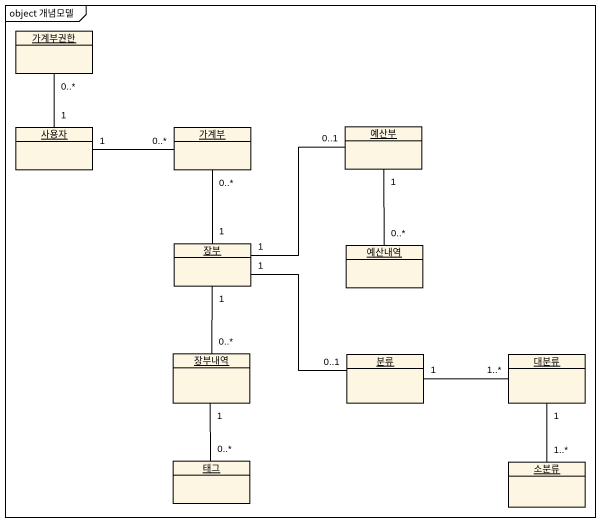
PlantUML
@startuml
mainframe object 개념모델
hide circle
hide empty members
object 가계부권한
object 사용자
object 가계부
object 예산부
object 장부
object 예산내역
object 장부내역
object 분류
object 대분류
object 태그
object 소분류
사용자 "1" -up- "0..*" 가계부권한
사용자 "1" -right- "0..*" 가계부
예산부 "1" -- "0..*" 예산내역
장부 "1" -up- "0..*" 가계부
장부 "1" -up- "0..1" 예산부
장부 "1" -- "0..*" 장부내역
장부 "1" -- "0..1" 분류
장부내역 "1" -- "0..*" 태그
분류 "1" -right- "1..*" 대분류
대분류 "1" -- "1..*" 소분류
@enduml
